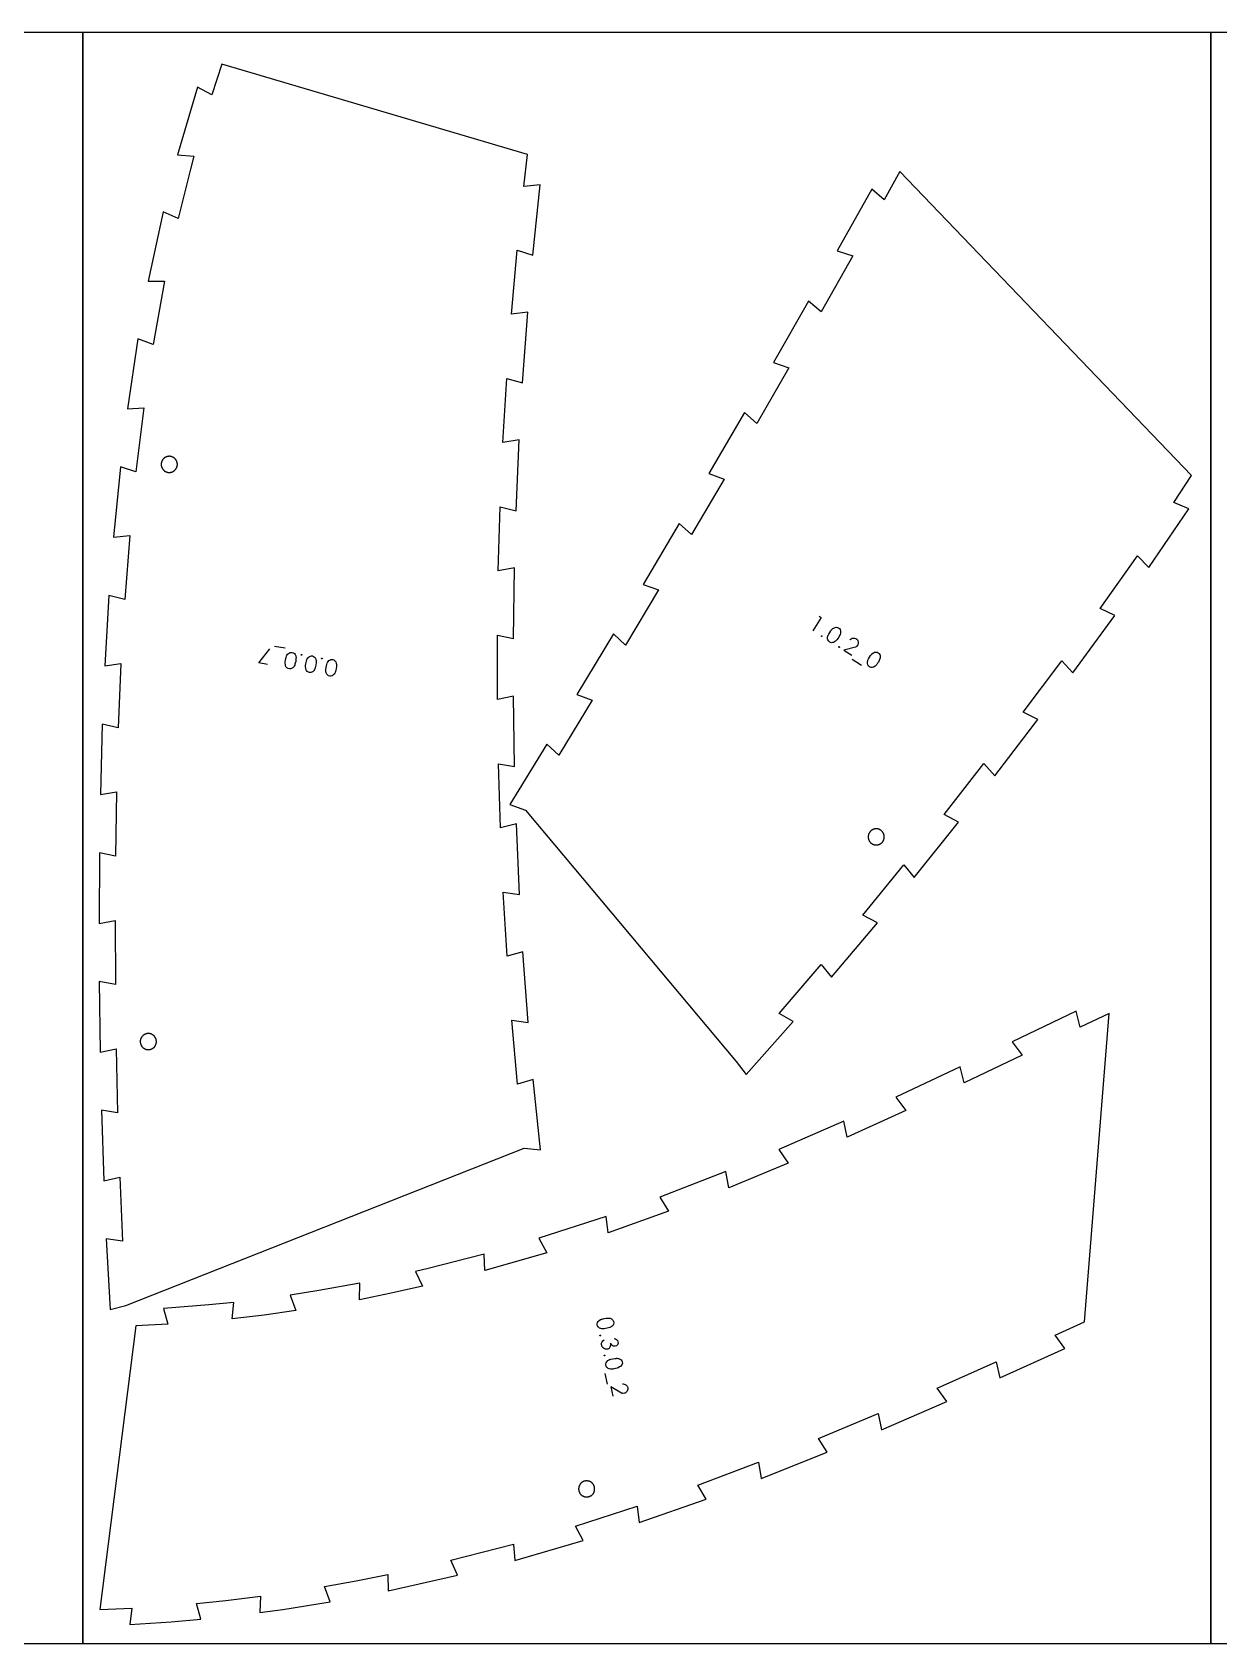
# Model space of a CAD drawing. Header units: millimetres. Extents: x 0 to 7990, y -6000 to -5000.
# Drawn here: x 2068 to 2805, y -6000 to -5000 of the extents above; entities that cross this region are included whole.
import ezdxf

# ---------------------------------------------------------------- set-up
doc = ezdxf.new("R2010")
doc.units = ezdxf.units.MM
doc.header["$MEASUREMENT"] = 0
for name, color, linetype, true_color in [('Default', 18, 'Continuous', 0x000000), ('nest$l_engrave_text', 5, 'Continuous', 0x0000ff), ('nest$l_inner_cut', 3, 'Continuous', 0x00ff00), ('nest$l_outer_cut', 1, 'Continuous', 0xff0000)]:
    doc.layers.add(name, color=color, linetype=linetype, true_color=true_color)

msp = doc.modelspace()

# ---------------------------------------------------------------- linework, layer by layer
at = {"layer": 'Default'}
for points in [[(1400, -6000), (1400, -5000), (2100, -5000), (2100, -6000)], [(2100, -6000), (2100, -5000), (2800, -5000), (2800, -6000)], [(2800, -6000), (2800, -5000), (3500, -5000), (3500, -6000)]]:
    msp.add_lwpolyline(points, close=True, dxfattribs=at)
at = {"layer": 'nest$l_engrave_text'}
for points in [[(2557, -5362.4), (2558.2, -5363.2), (2553, -5371.5)], [(2575.9, -5377.1), (2576.3, -5376.8), (2576.9, -5376.4), (2577.4, -5376.1), (2577.9, -5376), (2578.9, -5376), (2579.8, -5376.3), (2580.3, -5376.7), (2580.7, -5377.1), (2581, -5377.6), (2581.2, -5378.1), (2581.2, -5379.2), (2581.1, -5379.8), (2580.9, -5380.2), (2580.3, -5381), (2580, -5381.2), (2579.9, -5381.3), (2579.5, -5381.5), (2572.3, -5383.5), (2577.2, -5386.6)], [(2214.6, -5392.4), (2209.1, -5391.4), (2215.9, -5382.7)], [(2225.4, -5382.3), (2218.8, -5381.1)], [(2577.4, -5389.1), (2583.2, -5392.7)], [(2429.7, -5810.5), (2430.6, -5810.8), (2431.2, -5811.2), (2431.7, -5811.8), (2432, -5812.6), (2432.1, -5813.5), (2431.8, -5814.4), (2431.2, -5815.1), (2430.3, -5815.4), (2429.4, -5815.4), (2429, -5815.3), (2428.6, -5815), (2428, -5814.3), (2427.5, -5813.5), (2427.5, -5814.9), (2427.1, -5816), (2426.6, -5816.7), (2425.7, -5817.1), (2425, -5817.2), (2424.3, -5817.1), (2423.7, -5817), (2423.1, -5816.6), (2422.3, -5815.7), (2421.9, -5814.3), (2421.9, -5813.5), (2422.2, -5812.6), (2422.7, -5812.1), (2423.5, -5811.4)], [(2423.9, -5832.3), (2425.3, -5838.9)], [(2434.8, -5838.8), (2435.3, -5838.8), (2436, -5838.9), (2436.6, -5839.2), (2437, -5839.4), (2437.7, -5840.1), (2438.1, -5841), (2438.2, -5841.6), (2438.2, -5842.1), (2438, -5842.7), (2437.8, -5843.2), (2437, -5844.1), (2436.5, -5844.4), (2436.1, -5844.5), (2435.1, -5844.6), (2434.8, -5844.6), (2434.6, -5844.5), (2434.2, -5844.4), (2427.7, -5840.6), (2428.9, -5846.3)]]:
    msp.add_lwpolyline(points, dxfattribs=at)
for points in [[(2562.4, -5377.1), (2562.2, -5376.4), (2562.2, -5375.5), (2562.4, -5374.5), (2562.5, -5374.4), (2562.6, -5374.2), (2562.7, -5373.9), (2562.9, -5373.5), (2563.5, -5372.4), (2564.2, -5371.4), (2564.5, -5371), (2564.8, -5370.7), (2564.9, -5370.5), (2565, -5370.4), (2565.5, -5370), (2566, -5369.7), (2566.4, -5369.5), (2566.8, -5369.3), (2567.6, -5369.2), (2568.3, -5369.3), (2568.9, -5369.6), (2569.6, -5370.1), (2570, -5370.7), (2570.2, -5371.4), (2570.3, -5372.2), (2570.2, -5372.9), (2569.9, -5373.8), (2569.6, -5374.4), (2569.1, -5375.4), (2568.6, -5376.2), (2568.1, -5376.9), (2567.5, -5377.5), (2567.1, -5377.9), (2566.5, -5378.3), (2565.8, -5378.6), (2565.2, -5378.7), (2564.6, -5378.8), (2564, -5378.6), (2563.5, -5378.4), (2562.9, -5377.9)], [(2558.7, -5374.5), (2558.8, -5374.7), (2558.8, -5374.8), (2558.7, -5374.9), (2558.5, -5374.9), (2558.4, -5374.8), (2558.4, -5374.6), (2558.5, -5374.5)], [(2231.3, -5385.6), (2231.7, -5386.2), (2232.1, -5387), (2232.3, -5388.1), (2232.3, -5388.2), (2232.2, -5388.4), (2232.2, -5388.7), (2232.2, -5389.1), (2232.1, -5390.4), (2231.8, -5391.6), (2231.6, -5392.1), (2231.5, -5392.4), (2231.4, -5392.7), (2231.4, -5392.8), (2231.1, -5393.3), (2230.8, -5393.8), (2230.4, -5394.2), (2230.2, -5394.5), (2229.5, -5394.9), (2228.8, -5395), (2228.1, -5395), (2227.3, -5394.8), (2226.6, -5394.4), (2226.2, -5393.9), (2225.8, -5393.1), (2225.7, -5392.4), (2225.6, -5391.5), (2225.6, -5390.8), (2225.8, -5389.7), (2225.9, -5388.7), (2226.1, -5388), (2226.4, -5387.2), (2226.6, -5386.6), (2227, -5386), (2227.6, -5385.5), (2228.1, -5385.1), (2228.6, -5384.9), (2229.2, -5384.8), (2229.8, -5384.8), (2230.6, -5385.1)], [(2235.7, -5386.6), (2235.5, -5386.5), (2235.5, -5386.4), (2235.6, -5386.2), (2235.8, -5386.2), (2235.9, -5386.3), (2235.9, -5386.4), (2235.9, -5386.6)], [(2243.8, -5387.8), (2244.3, -5388.4), (2244.6, -5389.3), (2244.8, -5390.3), (2244.8, -5390.4), (2244.8, -5390.6), (2244.8, -5390.9), (2244.8, -5391.4), (2244.6, -5392.6), (2244.3, -5393.8), (2244.2, -5394.3), (2244.1, -5394.6), (2244, -5394.9), (2244, -5395), (2243.7, -5395.5), (2243.3, -5396.1), (2243, -5396.4), (2242.8, -5396.7), (2242, -5397.1), (2241.4, -5397.3), (2240.7, -5397.3), (2239.9, -5397), (2239.2, -5396.6), (2238.8, -5396.1), (2238.4, -5395.3), (2238.3, -5394.6), (2238.2, -5393.7), (2238.2, -5393), (2238.3, -5392), (2238.5, -5391), (2238.7, -5390.2), (2239, -5389.4), (2239.2, -5388.8), (2239.6, -5388.2), (2240.1, -5387.7), (2240.7, -5387.4), (2241.2, -5387.1), (2241.8, -5387), (2242.4, -5387), (2243.1, -5387.3)], [(2248.3, -5388.8), (2248.1, -5388.8), (2248.1, -5388.6), (2248.2, -5388.4), (2248.3, -5388.4), (2248.5, -5388.5), (2248.5, -5388.7), (2248.4, -5388.8)], [(2256.4, -5390), (2256.9, -5390.6), (2257.2, -5391.5), (2257.4, -5392.5), (2257.4, -5392.6), (2257.4, -5392.8), (2257.4, -5393.1), (2257.4, -5393.6), (2257.2, -5394.8), (2256.9, -5396), (2256.8, -5396.5), (2256.7, -5396.8), (2256.6, -5397.1), (2256.5, -5397.2), (2256.3, -5397.8), (2255.9, -5398.3), (2255.6, -5398.6), (2255.3, -5398.9), (2254.6, -5399.3), (2253.9, -5399.5), (2253.2, -5399.5), (2252.4, -5399.3), (2251.8, -5398.8), (2251.3, -5398.3), (2251, -5397.5), (2250.8, -5396.9), (2250.8, -5395.9), (2250.8, -5395.2), (2250.9, -5394.2), (2251.1, -5393.2), (2251.3, -5392.4), (2251.5, -5391.6), (2251.8, -5391), (2252.2, -5390.4), (2252.7, -5389.9), (2253.3, -5389.6), (2253.8, -5389.3), (2254.4, -5389.2), (2255, -5389.3), (2255.7, -5389.5)], [(2569.5, -5381.3), (2569.7, -5381.4), (2569.6, -5381.6), (2569.5, -5381.7), (2569.3, -5381.7), (2569.2, -5381.5), (2569.2, -5381.4), (2569.4, -5381.2)], [(2587.1, -5392.5), (2586.9, -5391.8), (2586.9, -5390.9), (2587.1, -5389.9), (2587.1, -5389.8), (2587.2, -5389.6), (2587.3, -5389.3), (2587.5, -5388.9), (2588.1, -5387.8), (2588.8, -5386.8), (2589.2, -5386.4), (2589.4, -5386.1), (2589.6, -5385.9), (2589.6, -5385.8), (2590.6, -5385.1), (2591.1, -5384.9), (2591.4, -5384.7), (2592.2, -5384.6), (2592.9, -5384.7), (2593.6, -5385), (2594.2, -5385.5), (2594.7, -5386.1), (2594.9, -5386.8), (2594.9, -5387.6), (2594.8, -5388.3), (2594.5, -5389.2), (2594.2, -5389.8), (2593.7, -5390.8), (2593.2, -5391.6), (2592.7, -5392.3), (2592.2, -5392.9), (2591.7, -5393.3), (2591.2, -5393.7), (2590.5, -5394), (2589.8, -5394.1), (2589.3, -5394.2), (2588.6, -5394), (2588.1, -5393.8), (2587.5, -5393.3)], [(2419.4, -5800.7), (2419.8, -5800), (2420.4, -5799.4), (2421.3, -5798.8), (2421.4, -5798.8), (2421.6, -5798.7), (2421.9, -5798.6), (2422.3, -5798.5), (2423.5, -5798.1), (2424.8, -5797.9), (2425.3, -5797.9), (2425.6, -5797.9), (2425.9, -5797.9), (2426, -5797.9), (2426.6, -5797.9), (2427.2, -5798), (2427.7, -5798.2), (2428, -5798.3), (2428.7, -5798.9), (2429.1, -5799.4), (2429.4, -5800.1), (2429.5, -5800.9), (2429.3, -5801.7), (2429, -5802.3), (2428.4, -5802.9), (2427.8, -5803.3), (2427, -5803.7), (2426.3, -5804), (2425.3, -5804.2), (2424.3, -5804.4), (2423.5, -5804.6), (2422.7, -5804.6), (2422.1, -5804.6), (2421.4, -5804.4), (2420.7, -5804.1), (2420.2, -5803.8), (2419.8, -5803.4), (2419.4, -5802.8), (2419.2, -5802.3), (2419.2, -5801.5)], [(2421.4, -5808.7), (2421.3, -5808.9), (2421.2, -5809), (2421, -5808.9), (2420.9, -5808.8), (2420.9, -5808.6), (2421.1, -5808.5), (2421.3, -5808.5)], [(2424, -5821.2), (2424, -5821.3), (2423.8, -5821.4), (2423.7, -5821.4), (2423.6, -5821.3), (2423.6, -5821.1), (2423.8, -5821), (2423.9, -5821)], [(2424.7, -5825.6), (2425.1, -5825), (2425.8, -5824.3), (2426.7, -5823.8), (2426.7, -5823.8), (2426.9, -5823.7), (2427.2, -5823.6), (2427.7, -5823.4), (2428.9, -5823.1), (2430.1, -5822.9), (2430.6, -5822.9), (2430.9, -5822.9), (2431.2, -5822.8), (2431.3, -5822.8), (2431.9, -5822.9), (2432.5, -5823), (2433, -5823.2), (2433.3, -5823.3), (2434, -5823.8), (2434.4, -5824.4), (2434.7, -5825), (2434.8, -5825.9), (2434.6, -5826.6), (2434.3, -5827.2), (2433.7, -5827.9), (2433.1, -5828.2), (2432.3, -5828.7), (2431.6, -5828.9), (2430.6, -5829.2), (2429.6, -5829.4), (2428.8, -5829.5), (2428, -5829.6), (2427.4, -5829.6), (2426.7, -5829.4), (2426, -5829.1), (2425.5, -5828.7), (2425.1, -5828.3), (2424.7, -5827.8), (2424.5, -5827.3), (2424.5, -5826.5)]]:
    msp.add_lwpolyline(points, close=True, dxfattribs=at)
at = {"layer": 'nest$l_inner_cut'}
for points in [[(2148.6, -5267.3), (2148.6, -5267.4), (2148.6, -5267.6), (2148.6, -5267.8), (2148.6, -5268), (2148.6, -5268.1), (2148.6, -5268.3), (2148.6, -5268.5), (2148.6, -5268.7), (2148.6, -5268.8), (2148.6, -5269), (2148.7, -5269.2), (2148.7, -5269.3), (2148.7, -5269.5), (2148.8, -5269.7), (2148.9, -5269.8), (2148.9, -5270), (2149, -5270.2), (2149.1, -5270.3), (2149.1, -5270.5), (2149.2, -5270.6), (2149.3, -5270.8), (2149.4, -5270.9), (2149.5, -5271.1), (2149.6, -5271.2), (2149.7, -5271.3), (2149.8, -5271.5), (2149.9, -5271.6), (2150.1, -5271.7), (2150.2, -5271.8), (2150.3, -5272), (2150.5, -5272.1), (2150.6, -5272.2), (2150.7, -5272.3), (2150.9, -5272.4), (2151, -5272.5), (2151.2, -5272.5), (2151.3, -5272.6), (2151.5, -5272.7), (2151.7, -5272.8), (2151.8, -5272.8), (2152, -5272.9), (2152.1, -5272.9), (2152.3, -5273), (2152.5, -5273), (2152.6, -5273.1), (2152.8, -5273.1), (2153, -5273.1), (2153.2, -5273.1), (2153.3, -5273.1), (2153.5, -5273.1), (2153.7, -5273.1), (2153.9, -5273.1), (2154, -5273.1), (2154.2, -5273.1), (2154.4, -5273.1), (2154.5, -5273), (2154.7, -5273), (2154.9, -5273), (2155, -5272.9), (2155.2, -5272.9), (2155.4, -5272.8), (2155.5, -5272.7), (2155.7, -5272.7), (2155.9, -5272.6), (2156, -5272.5), (2156.2, -5272.4), (2156.3, -5272.3), (2156.4, -5272.2), (2156.6, -5272.1), (2156.7, -5272), (2156.9, -5271.9), (2157, -5271.8), (2157.1, -5271.7), (2157.2, -5271.5), (2157.3, -5271.4), (2157.5, -5271.3), (2157.6, -5271.1), (2157.7, -5271), (2157.8, -5270.9), (2157.8, -5270.7), (2157.9, -5270.6), (2158, -5270.4), (2158.1, -5270.2), (2158.2, -5270.1), (2158.2, -5269.9), (2158.3, -5269.8), (2158.3, -5269.6), (2158.4, -5269.4), (2158.4, -5269.3), (2158.5, -5269.1), (2158.5, -5268.9), (2158.5, -5268.7), (2158.5, -5268.6), (2158.6, -5268.4), (2158.6, -5268.2), (2158.6, -5268.1), (2158.6, -5267.9), (2158.5, -5267.7), (2158.5, -5267.5), (2158.5, -5267.4), (2158.5, -5267.2), (2158.4, -5267), (2158.4, -5266.9), (2158.3, -5266.7), (2158.3, -5266.5), (2158.2, -5266.4), (2158.2, -5266.2), (2158.1, -5266), (2158, -5265.9), (2157.9, -5265.7), (2157.9, -5265.6), (2157.8, -5265.4), (2157.7, -5265.3), (2157.6, -5265.1), (2157.5, -5265), (2157.3, -5264.9), (2157.2, -5264.7), (2157.1, -5264.6), (2157, -5264.5), (2156.9, -5264.4), (2156.7, -5264.3), (2156.6, -5264.2), (2156.5, -5264.1), (2156.3, -5264), (2156.2, -5263.9), (2156, -5263.8), (2155.9, -5263.7), (2155.7, -5263.6), (2155.5, -5263.6), (2155.4, -5263.5), (2155.2, -5263.4), (2155.1, -5263.4), (2154.9, -5263.3), (2154.7, -5263.3), (2154.6, -5263.2), (2154.4, -5263.2), (2154.2, -5263.2), (2154, -5263.2), (2153.9, -5263.1), (2153.7, -5263.1), (2153.5, -5263.1), (2153.3, -5263.1), (2153.2, -5263.2), (2153, -5263.2), (2152.8, -5263.2), (2152.7, -5263.2), (2152.5, -5263.3), (2152.3, -5263.3), (2152.2, -5263.3), (2152, -5263.4), (2151.8, -5263.5), (2151.7, -5263.5), (2151.5, -5263.6), (2151.3, -5263.7), (2151.2, -5263.7), (2151, -5263.8), (2150.9, -5263.9), (2150.7, -5264), (2150.6, -5264.1), (2150.5, -5264.2), (2150.3, -5264.3), (2150.2, -5264.4), (2150.1, -5264.6), (2150, -5264.7), (2149.8, -5264.8), (2149.7, -5264.9), (2149.6, -5265.1), (2149.5, -5265.2), (2149.4, -5265.4), (2149.3, -5265.5), (2149.2, -5265.6), (2149.1, -5265.8), (2149.1, -5266), (2149, -5266.1), (2148.9, -5266.3), (2148.9, -5266.4), (2148.8, -5266.6), (2148.8, -5266.8), (2148.7, -5266.9), (2148.7, -5267.1)], [(2596.6, -5502), (2596.7, -5501.8), (2596.8, -5501.7), (2596.9, -5501.5), (2596.9, -5501.4), (2597, -5501.2), (2597.1, -5501), (2597.1, -5500.9), (2597.2, -5500.7), (2597.2, -5500.5), (2597.3, -5500.4), (2597.3, -5500.2), (2597.3, -5500), (2597.3, -5499.9), (2597.4, -5499.7), (2597.4, -5499.5), (2597.4, -5499.3), (2597.4, -5499.2), (2597.4, -5499), (2597.3, -5498.8), (2597.3, -5498.7), (2597.3, -5498.5), (2597.3, -5498.3), (2597.2, -5498.1), (2597.2, -5498), (2597.1, -5497.8), (2597.1, -5497.6), (2597, -5497.5), (2596.9, -5497.3), (2596.9, -5497.2), (2596.8, -5497), (2596.7, -5496.9), (2596.6, -5496.7), (2596.5, -5496.6), (2596.4, -5496.4), (2596.3, -5496.3), (2596.2, -5496.1), (2596.1, -5496), (2596, -5495.9), (2595.9, -5495.8), (2595.7, -5495.6), (2595.6, -5495.5), (2595.5, -5495.4), (2595.3, -5495.3), (2595.2, -5495.2), (2595.1, -5495.1), (2594.9, -5495), (2594.8, -5494.9), (2594.6, -5494.9), (2594.4, -5494.8), (2594.3, -5494.7), (2594.1, -5494.6), (2594, -5494.6), (2593.8, -5494.5), (2593.6, -5494.5), (2593.5, -5494.4), (2593.3, -5494.4), (2593.1, -5494.4), (2592.9, -5494.4), (2592.8, -5494.3), (2592.6, -5494.3), (2592.4, -5494.3), (2592.3, -5494.3), (2592.1, -5494.3), (2591.9, -5494.3), (2591.7, -5494.4), (2591.6, -5494.4), (2591.4, -5494.4), (2591.2, -5494.5), (2591.1, -5494.5), (2590.9, -5494.6), (2590.7, -5494.6), (2590.6, -5494.7), (2590.4, -5494.7), (2590.2, -5494.8), (2590.1, -5494.9), (2589.9, -5495), (2589.8, -5495), (2589.6, -5495.1), (2589.5, -5495.2), (2589.4, -5495.3), (2589.2, -5495.4), (2589.1, -5495.6), (2589, -5495.7), (2588.8, -5495.8), (2588.7, -5495.9), (2588.6, -5496.1), (2588.5, -5496.2), (2588.4, -5496.3), (2588.3, -5496.5), (2588.2, -5496.6), (2588.1, -5496.8), (2588, -5496.9), (2587.9, -5497.1), (2587.8, -5497.2), (2587.8, -5497.4), (2587.7, -5497.5), (2587.6, -5497.7), (2587.6, -5497.9), (2587.5, -5498), (2587.5, -5498.2), (2587.5, -5498.4), (2587.4, -5498.5), (2587.4, -5498.7), (2587.4, -5498.9), (2587.4, -5499.1), (2587.4, -5499.2), (2587.4, -5499.4), (2587.4, -5499.6), (2587.4, -5499.7), (2587.4, -5499.9), (2587.4, -5500.1), (2587.5, -5500.3), (2587.5, -5500.4), (2587.5, -5500.6), (2587.6, -5500.8), (2587.6, -5500.9), (2587.7, -5501.1), (2587.8, -5501.3), (2587.8, -5501.4), (2587.9, -5501.6), (2588, -5501.7), (2588.1, -5501.9), (2588.2, -5502), (2588.3, -5502.2), (2588.4, -5502.3), (2588.5, -5502.4), (2588.6, -5502.6), (2588.7, -5502.7), (2588.8, -5502.8), (2588.9, -5503), (2589.1, -5503.1), (2589.2, -5503.2), (2589.3, -5503.3), (2589.5, -5503.4), (2589.6, -5503.5), (2589.8, -5503.6), (2589.9, -5503.7), (2590.1, -5503.8), (2590.2, -5503.8), (2590.4, -5503.9), (2590.5, -5504), (2590.7, -5504), (2590.9, -5504.1), (2591, -5504.1), (2591.2, -5504.2), (2591.4, -5504.2), (2591.5, -5504.3), (2591.7, -5504.3), (2591.9, -5504.3), (2592.1, -5504.3), (2592.2, -5504.3), (2592.4, -5504.3), (2592.6, -5504.3), (2592.7, -5504.3), (2592.9, -5504.3), (2593.1, -5504.3), (2593.3, -5504.2), (2593.4, -5504.2), (2593.6, -5504.2), (2593.8, -5504.1), (2593.9, -5504.1), (2594.1, -5504), (2594.3, -5504), (2594.4, -5503.9), (2594.6, -5503.8), (2594.7, -5503.7), (2594.9, -5503.7), (2595, -5503.6), (2595.2, -5503.5), (2595.3, -5503.4), (2595.5, -5503.3), (2595.6, -5503.2), (2595.7, -5503), (2595.8, -5502.9), (2596, -5502.8), (2596.1, -5502.7), (2596.2, -5502.5), (2596.3, -5502.4), (2596.4, -5502.3), (2596.5, -5502.1)], [(2135.7, -5625.5), (2135.6, -5625.6), (2135.6, -5625.8), (2135.6, -5626), (2135.6, -5626.2), (2135.6, -5626.3), (2135.6, -5626.5), (2135.6, -5626.7), (2135.6, -5626.9), (2135.6, -5627), (2135.7, -5627.2), (2135.7, -5627.4), (2135.7, -5627.5), (2135.8, -5627.7), (2135.8, -5627.9), (2135.9, -5628), (2136, -5628.2), (2136, -5628.4), (2136.1, -5628.5), (2136.2, -5628.7), (2136.3, -5628.8), (2136.3, -5629), (2136.4, -5629.1), (2136.5, -5629.3), (2136.6, -5629.4), (2136.7, -5629.5), (2136.9, -5629.7), (2137, -5629.8), (2137.1, -5629.9), (2137.2, -5630), (2137.4, -5630.2), (2137.5, -5630.3), (2137.6, -5630.4), (2137.8, -5630.5), (2137.9, -5630.6), (2138.1, -5630.7), (2138.2, -5630.7), (2138.4, -5630.8), (2138.5, -5630.9), (2138.7, -5631), (2138.8, -5631), (2139, -5631.1), (2139.2, -5631.1), (2139.3, -5631.2), (2139.5, -5631.2), (2139.7, -5631.3), (2139.9, -5631.3), (2140, -5631.3), (2140.2, -5631.3), (2140.4, -5631.3), (2140.5, -5631.3), (2140.7, -5631.3), (2140.9, -5631.3), (2141.1, -5631.3), (2141.2, -5631.3), (2141.4, -5631.3), (2141.6, -5631.2), (2141.8, -5631.2), (2141.9, -5631.2), (2142.1, -5631.1), (2142.3, -5631.1), (2142.4, -5631), (2142.6, -5630.9), (2142.7, -5630.9), (2142.9, -5630.8), (2143, -5630.7), (2143.2, -5630.6), (2143.3, -5630.5), (2143.5, -5630.4), (2143.6, -5630.3), (2143.8, -5630.2), (2143.9, -5630.1), (2144, -5630), (2144.1, -5629.9), (2144.3, -5629.7), (2144.4, -5629.6), (2144.5, -5629.5), (2144.6, -5629.3), (2144.7, -5629.2), (2144.8, -5629.1), (2144.9, -5628.9), (2145, -5628.8), (2145.1, -5628.6), (2145.1, -5628.4), (2145.2, -5628.3), (2145.3, -5628.1), (2145.3, -5628), (2145.4, -5627.8), (2145.4, -5627.6), (2145.5, -5627.5), (2145.5, -5627.3), (2145.5, -5627.1), (2145.6, -5626.9), (2145.6, -5626.8), (2145.6, -5626.6), (2145.6, -5626.4), (2145.6, -5626.3), (2145.6, -5626.1), (2145.6, -5625.9), (2145.6, -5625.7), (2145.5, -5625.6), (2145.5, -5625.4), (2145.5, -5625.2), (2145.4, -5625.1), (2145.4, -5624.9), (2145.3, -5624.7), (2145.3, -5624.6), (2145.2, -5624.4), (2145.1, -5624.2), (2145.1, -5624.1), (2145, -5623.9), (2144.9, -5623.8), (2144.8, -5623.6), (2144.7, -5623.5), (2144.6, -5623.3), (2144.5, -5623.2), (2144.4, -5623.1), (2144.3, -5622.9), (2144.1, -5622.8), (2144, -5622.7), (2143.9, -5622.6), (2143.8, -5622.5), (2143.6, -5622.4), (2143.5, -5622.3), (2143.3, -5622.2), (2143.2, -5622.1), (2143, -5622), (2142.9, -5621.9), (2142.7, -5621.8), (2142.6, -5621.8), (2142.4, -5621.7), (2142.3, -5621.6), (2142.1, -5621.6), (2141.9, -5621.5), (2141.8, -5621.5), (2141.6, -5621.4), (2141.4, -5621.4), (2141.2, -5621.4), (2141.1, -5621.4), (2140.9, -5621.3), (2140.7, -5621.3), (2140.6, -5621.3), (2140.4, -5621.3), (2140.2, -5621.4), (2140, -5621.4), (2139.9, -5621.4), (2139.7, -5621.4), (2139.5, -5621.5), (2139.4, -5621.5), (2139.2, -5621.5), (2139, -5621.6), (2138.9, -5621.7), (2138.7, -5621.7), (2138.5, -5621.8), (2138.4, -5621.9), (2138.2, -5621.9), (2138.1, -5622), (2137.9, -5622.1), (2137.8, -5622.2), (2137.6, -5622.3), (2137.5, -5622.4), (2137.4, -5622.5), (2137.2, -5622.6), (2137.1, -5622.8), (2137, -5622.9), (2136.9, -5623), (2136.8, -5623.1), (2136.6, -5623.3), (2136.5, -5623.4), (2136.4, -5623.6), (2136.3, -5623.7), (2136.3, -5623.8), (2136.2, -5624), (2136.1, -5624.2), (2136, -5624.3), (2136, -5624.5), (2135.9, -5624.6), (2135.8, -5624.8), (2135.8, -5625), (2135.7, -5625.1), (2135.7, -5625.3)], [(2413.7, -5908.8), (2413.8, -5908.8), (2414, -5908.7), (2414.2, -5908.7), (2414.3, -5908.6), (2414.5, -5908.5), (2414.7, -5908.5), (2414.8, -5908.4), (2415, -5908.3), (2415.1, -5908.2), (2415.3, -5908.1), (2415.4, -5908.1), (2415.6, -5908), (2415.7, -5907.8), (2415.8, -5907.7), (2416, -5907.6), (2416.1, -5907.5), (2416.2, -5907.4), (2416.3, -5907.3), (2416.5, -5907.1), (2416.6, -5907), (2416.7, -5906.9), (2416.8, -5906.7), (2416.9, -5906.6), (2417, -5906.4), (2417, -5906.3), (2417.1, -5906.1), (2417.2, -5906), (2417.3, -5905.8), (2417.3, -5905.6), (2417.4, -5905.5), (2417.4, -5905.3), (2417.5, -5905.1), (2417.5, -5905), (2417.6, -5904.8), (2417.6, -5904.6), (2417.6, -5904.5), (2417.6, -5904.3), (2417.6, -5904.1), (2417.6, -5903.9), (2417.6, -5903.8), (2417.6, -5903.6), (2417.6, -5903.4), (2417.6, -5903.2), (2417.6, -5903.1), (2417.5, -5902.9), (2417.5, -5902.7), (2417.5, -5902.6), (2417.4, -5902.4), (2417.3, -5902.2), (2417.3, -5902.1), (2417.2, -5901.9), (2417.1, -5901.8), (2417.1, -5901.6), (2417, -5901.4), (2416.9, -5901.3), (2416.8, -5901.1), (2416.7, -5901), (2416.6, -5900.9), (2416.5, -5900.7), (2416.4, -5900.6), (2416.3, -5900.5), (2416.1, -5900.3), (2416, -5900.2), (2415.9, -5900.1), (2415.8, -5900), (2415.6, -5899.9), (2415.5, -5899.8), (2415.3, -5899.7), (2415.2, -5899.6), (2415, -5899.5), (2414.9, -5899.4), (2414.7, -5899.4), (2414.6, -5899.3), (2414.4, -5899.2), (2414.2, -5899.2), (2414.1, -5899.1), (2413.9, -5899.1), (2413.7, -5899), (2413.6, -5899), (2413.4, -5899), (2413.2, -5898.9), (2413.1, -5898.9), (2412.9, -5898.9), (2412.7, -5898.9), (2412.5, -5898.9), (2412.4, -5898.9), (2412.2, -5898.9), (2412, -5898.9), (2411.8, -5899), (2411.7, -5899), (2411.5, -5899), (2411.3, -5899.1), (2411.2, -5899.1), (2411, -5899.2), (2410.8, -5899.2), (2410.7, -5899.3), (2410.5, -5899.4), (2410.4, -5899.4), (2410.2, -5899.5), (2410.1, -5899.6), (2409.9, -5899.7), (2409.8, -5899.8), (2409.6, -5899.9), (2409.5, -5900), (2409.4, -5900.1), (2409.2, -5900.2), (2409.1, -5900.4), (2409, -5900.5), (2408.9, -5900.6), (2408.8, -5900.7), (2408.7, -5900.9), (2408.5, -5901), (2408.5, -5901.2), (2408.4, -5901.3), (2408.3, -5901.5), (2408.2, -5901.6), (2408.1, -5901.8), (2408, -5901.9), (2408, -5902.1), (2407.9, -5902.2), (2407.9, -5902.4), (2407.8, -5902.6), (2407.8, -5902.7), (2407.7, -5902.9), (2407.7, -5903.1), (2407.7, -5903.3), (2407.7, -5903.4), (2407.6, -5903.6), (2407.6, -5903.8), (2407.6, -5903.9), (2407.6, -5904.1), (2407.6, -5904.3), (2407.7, -5904.5), (2407.7, -5904.6), (2407.7, -5904.8), (2407.8, -5905), (2407.8, -5905.2), (2407.8, -5905.3), (2407.9, -5905.5), (2407.9, -5905.6), (2408, -5905.8), (2408.1, -5906), (2408.2, -5906.1), (2408.2, -5906.3), (2408.3, -5906.4), (2408.4, -5906.6), (2408.5, -5906.7), (2408.6, -5906.9), (2408.7, -5907), (2408.8, -5907.1), (2408.9, -5907.3), (2409.1, -5907.4), (2409.2, -5907.5), (2409.3, -5907.6), (2409.4, -5907.7), (2409.6, -5907.9), (2409.7, -5908), (2409.9, -5908.1), (2410, -5908.2), (2410.1, -5908.2), (2410.3, -5908.3), (2410.5, -5908.4), (2410.6, -5908.5), (2410.8, -5908.5), (2410.9, -5908.6), (2411.1, -5908.7), (2411.3, -5908.7), (2411.4, -5908.8), (2411.6, -5908.8), (2411.8, -5908.8), (2411.9, -5908.9), (2412.1, -5908.9), (2412.3, -5908.9), (2412.5, -5908.9), (2412.6, -5908.9), (2412.8, -5908.9), (2413, -5908.9), (2413.2, -5908.9), (2413.3, -5908.9), (2413.5, -5908.8)]]:
    msp.add_lwpolyline(points, close=True, dxfattribs=at)
at = {"layer": 'nest$l_outer_cut'}
for points in [[(2186.1, -5019.8), (2180, -5038.8), (2171, -5034), (2158.7, -5076.1), (2168.9, -5077), (2166.7, -5084.9), (2159.1, -5115.6), (2149.7, -5111.5), (2140.5, -5154.4), (2150.7, -5154.5), (2143.6, -5193.7), (2134.1, -5190.3), (2127.6, -5233.6), (2137.8, -5233.1), (2132.9, -5272.7), (2123.2, -5269.7), (2118.9, -5313.3), (2129, -5312.3), (2126, -5352), (2116.1, -5349.5), (2113.5, -5393.2), (2123.6, -5391.8), (2121.9, -5431.6), (2112, -5429.3), (2110.8, -5473.1), (2120.8, -5471.4), (2120.2, -5511.3), (2110.2, -5509.2), (2110, -5553), (2120, -5551.1), (2120.2, -5590.9), (2110.1, -5589.1), (2110.7, -5632.9), (2120.7, -5630.8), (2121.5, -5670.6), (2111.5, -5668.9), (2112.9, -5712.7), (2122.8, -5710.4), (2124.5, -5750.2), (2114.4, -5748.7), (2116.8, -5792.5), (2126.7, -5790), (2373.9, -5692.5), (2384, -5693.5), (2379.5, -5649.8), (2369.8, -5652.8), (2366.2, -5613.1), (2376.4, -5614.4), (2373.1, -5570.6), (2363.3, -5573.4), (2360.9, -5533.6), (2371, -5535.1), (2369, -5491.3), (2359.1, -5493.7), (2357.9, -5453.9), (2367.9, -5455.7), (2367.2, -5411.9), (2357.3, -5414), (2357.2, -5374.1), (2367.2, -5376.3), (2367.8, -5332.4), (2357.8, -5334.3), (2358.9, -5294.4), (2368.8, -5296.9), (2370.7, -5253), (2360.6, -5254.6), (2363, -5214.8), (2372.8, -5217.5), (2376.1, -5173.8), (2365.9, -5175), (2369.5, -5135.3), (2379.2, -5138.3), (2383.8, -5094.7), (2373.7, -5095.7), (2376, -5075.9)], [(2505.4, -5638.7), (2511.6, -5646.8), (2540.9, -5613.9), (2532.1, -5608.8), (2558.3, -5578.5), (2564.7, -5586.4), (2593.1, -5552.7), (2584.1, -5547.8), (2609.5, -5516.7), (2616, -5524.5), (2643.5, -5490.1), (2634.5, -5485.4), (2659.2, -5453.8), (2665.9, -5461.5), (2692.7, -5426.5), (2683.5, -5422), (2707.6, -5390), (2714.5, -5397.5), (2740.5, -5361.9), (2731.3, -5357.6), (2754.5, -5324.9), (2761.6, -5332.2), (2786.4, -5295.7), (2777, -5291.8), (2788, -5275), (2607, -5086.5), (2597.4, -5104), (2589.6, -5097.3), (2568.1, -5135.7), (2577.8, -5138.8), (2558.1, -5173.6), (2550.4, -5166.9), (2528.6, -5205), (2538.2, -5208.2), (2518.2, -5242.8), (2510.6, -5236), (2488.4, -5273.9), (2498, -5277.3), (2477.7, -5311.7), (2470.1, -5304.8), (2447.7, -5342.6), (2457.3, -5346), (2436.7, -5380.3), (2429.2, -5373.4), (2406.5, -5411), (2416.1, -5414.5), (2395.4, -5448.6), (2387.9, -5441.7), (2365, -5479.2), (2374.6, -5482.7)], [(2737, -5608.8), (2718.9, -5617.4), (2716.4, -5607.5), (2676.8, -5626.5), (2682.9, -5634.7), (2646.9, -5652), (2644.4, -5642.1), (2604.6, -5660.8), (2610.7, -5669), (2574.3, -5685.7), (2572.2, -5675.7), (2531.9, -5693.3), (2537.7, -5701.7), (2500.8, -5717), (2499, -5707), (2458.1, -5722.9), (2463.5, -5731.5), (2425.9, -5745), (2424.7, -5734.9), (2382.9, -5748.4), (2387.9, -5757.4), (2349.5, -5768.4), (2349, -5758.2), (2314.3, -5767.1), (2306.3, -5769), (2310.7, -5778.2), (2291.2, -5782.5), (2271.6, -5786.5), (2271.9, -5776.3), (2246.5, -5780.8), (2228.6, -5783.7), (2232.2, -5793.2), (2212.4, -5796), (2192.6, -5798.3), (2193.7, -5788.2), (2178.1, -5789.7), (2149.9, -5791.9), (2152.7, -5801.7), (2132.8, -5802.7), (2110.4, -5978.8), (2130.4, -5977.9), (2129.1, -5988), (2154.8, -5986.3), (2173.1, -5984.8), (2170.4, -5975), (2188.6, -5973.1), (2210.2, -5970.5), (2209.8, -5980.7), (2224.1, -5978.7), (2253.4, -5974), (2249.9, -5964.5), (2269.6, -5960.9), (2289.3, -5957), (2289.5, -5967.2), (2332.5, -5957.5), (2328.4, -5948.2), (2367.2, -5938.2), (2368.1, -5948.4), (2410.4, -5936), (2405.7, -5927), (2443.9, -5914.7), (2445.3, -5924.8), (2486.9, -5910.3), (2481.7, -5901.5), (2519.2, -5887.4), (2521, -5897.4), (2562, -5881.1), (2556.5, -5872.6), (2593.5, -5857.2), (2595.6, -5867.2), (2636.1, -5849.7), (2630.3, -5841.3), (2666.9, -5825), (2669.2, -5835), (2709.4, -5816.8), (2703.5, -5808.5), (2721.7, -5800.3)]]:
    msp.add_lwpolyline(points, close=True, dxfattribs=at)

doc.saveas('drawing.dxf')
